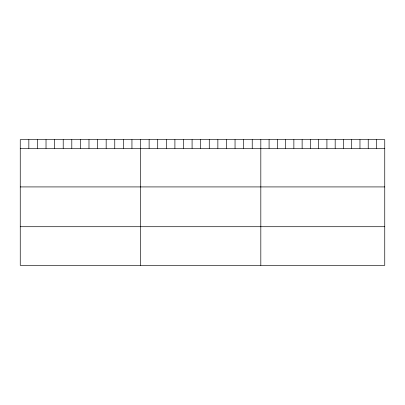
<?xml version="1.0" encoding="UTF-8"?>
<svg xmlns="http://www.w3.org/2000/svg" width="405" height="405" viewBox="0 0 405 405"><rect width="100%" height="100%" fill="white"/><g stroke="black" fill="none" stroke-linecap="round" stroke-linejoin="round"><path stroke-width="0.61" d="M384.75 148.306L384.75 265.331L20.25 265.331L20.25 139.669L384.75 139.669L384.75 148.306L20.25 148.306M20.25 186.923L384.75 186.923M20.25 226.714L384.75 226.714M376.488 139.669L376.488 148.306M368.226 139.669L368.226 148.306M359.964 139.669L359.964 148.306M351.702 139.669L351.702 148.306M343.44 139.669L343.44 148.306M335.178 139.669L335.178 148.306M326.916 139.669L326.916 148.306M318.654 139.669L318.654 148.306M310.392 139.669L310.392 148.306M302.13 139.669L302.13 148.306M293.868 139.669L293.868 148.306M285.606 139.669L285.606 148.306M277.344 139.669L277.344 148.306M269.082 139.669L269.082 148.306M260.82 139.669L260.82 265.331M252.229 139.669L252.229 148.306M243.638 139.669L243.638 148.306M235.047 139.669L235.047 148.306M226.451 139.669L226.451 148.306M217.86 139.669L217.86 148.306M209.269 139.669L209.269 148.306M200.677 139.669L200.677 148.306M192.086 139.669L192.086 148.306M183.495 139.669L183.495 148.306M174.904 139.669L174.904 148.306M166.308 139.669L166.308 148.306M157.717 139.669L157.717 148.306M149.126 139.669L149.126 148.306M140.535 139.669L140.535 265.331M131.944 139.669L131.944 148.306M123.353 139.669L123.353 148.306M114.762 139.669L114.762 148.306M106.166 139.669L106.166 148.306M97.575 139.669L97.575 148.306M88.984 139.669L88.984 148.306M80.392 139.669L80.392 148.306M71.801 139.669L71.801 148.306M63.21 139.669L63.21 148.306M54.619 139.669L54.619 148.306M46.023 139.669L46.023 148.306M37.432 139.669L37.432 148.306M28.841 139.669L28.841 148.306"/></g></svg>
